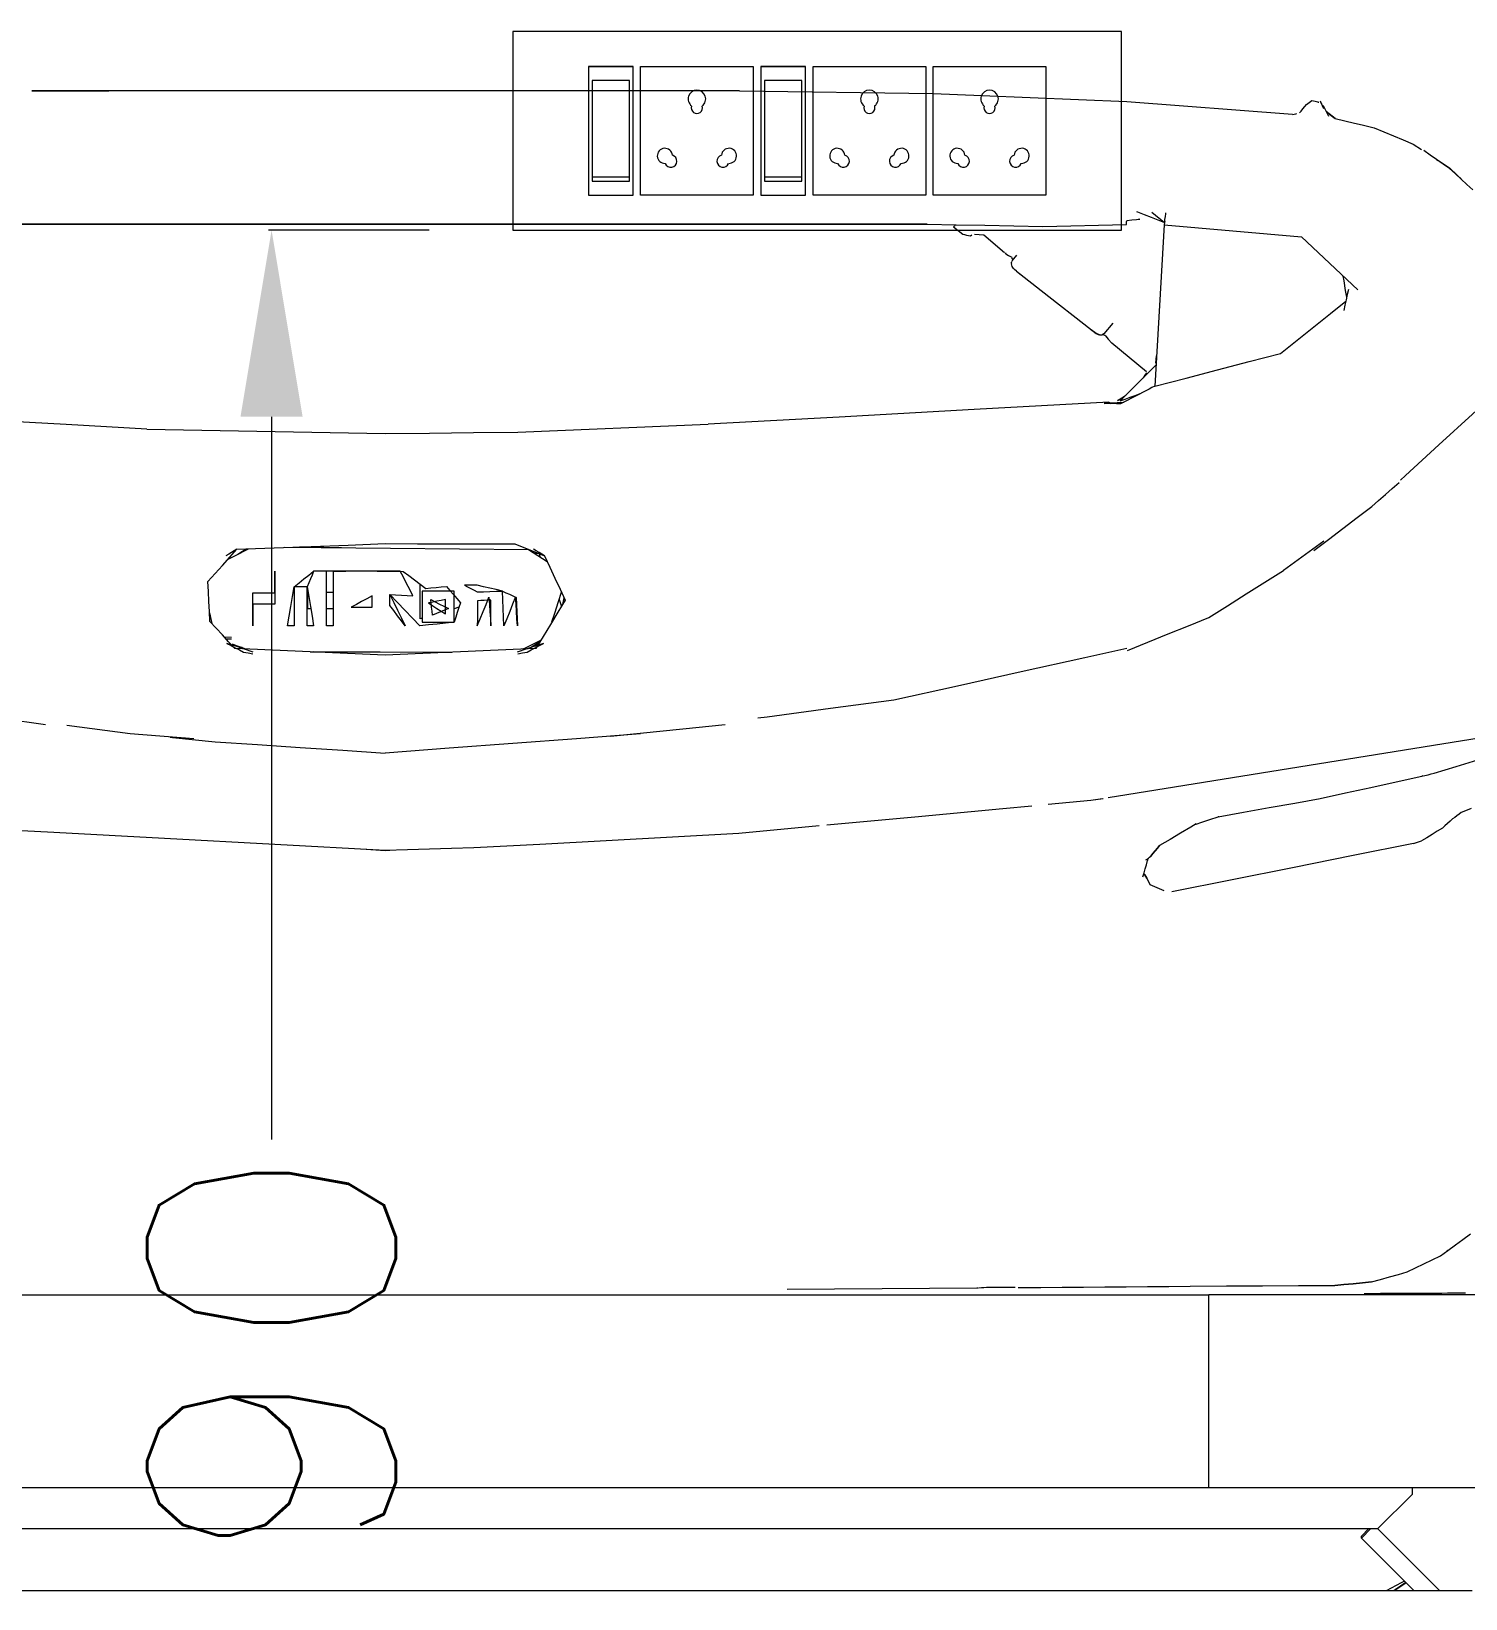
# Model space of a CAD drawing. Extents: x 3552052 to 4102982, y -707811 to -630695.
# Drawn here: x 3666106 to 3666683, y -699746 to -699116 of the extents above; entities that cross this region are included whole.
import ezdxf

# ---------------------------------------------------------------- set-up
doc = ezdxf.new("R2010")
doc.units = 0
doc.header["$LTSCALE"] = 6
doc.header["$MEASUREMENT"] = 0
doc.layers.get('Defpoints').update_dxf_attribs({"linetype": 'CONTINUOUS', "lineweight": 0})
for name, color, linetype, lineweight in [('ELE-2NOS OF 6-16 RAW POWER SOCKET', 1, 'CONTINUOUS', 0), ('ELE-3NOS 6-16A POWER SOCKET', 5, 'CONTINUOUS', 0), ('ELE-4M UPS P.SB', 3, 'CONTINUOUS', 0), ('EQP', 6, 'CONTINUOUS', 0)]:
    doc.layers.add(name, color=color, linetype=linetype, lineweight=lineweight)
doc.styles.add('ROMANS', font='romans.shx')
doc.dimstyles.new('AEPL1', dxfattribs={"dimtxt": 100, "dimasz": 75, "dimexe": 1.25, "dimexo": 50, "dimtad": 0, "dimdec": 0, "dimtxsty": 'ROMANS', "dimcen": 2.5, "dimclrd": 7, "dimclre": 7, "dimadec": 0, "dimazin": 0, "dimtfac": 1, "dimtdec": 0, "dimtmove": 0, "dimatfit": 3, "dimfxl": 1, "dimlwd": 0, "dimlwe": 0, "dimarcsym": 0})

# ---------------------------------------------------------------- blocks, each defined once
blk = doc.blocks.new('543WYH')
at = {"layer": 'ELE-2NOS OF 6-16 RAW POWER SOCKET', "color": 30, "linetype": 'ByBlock', "lineweight": 0}
for p, q in [((-123.5, -57), (-123.5, -90.8)), ((-26.5, -57), (-123.5, -57)), ((-26.5, -57), (-123.5, -57)), ((-26.5, -57), (-26.5, -90.8)), ((-26.5, -90.8), (-26.5, -57)), ((-113, -59.8), (-113, -88)), ((-37, -59.8), (-113, -59.8)), ((-109.6, -59.8), (-109.6, -88)), ((-37, -88), (-37, -59.8)), ((-123.5, -90.8), (-26.5, -90.8)), ((-113, -88), (-37, -88)), ((-123.5, -96.4), (-26.5, -96.4)), ((-123.5, -181.4), (-123.5, -96.4)), ((-26.5, -96.4), (-26.5, -181.4)), ((-26.5, -181.4), (-123.5, -181.4)), ((-123.5, -187.1), (-123.5, -220.9)), ((-26.5, -187.1), (-123.5, -187.1)), ((-26.5, -187.1), (-123.5, -187.1)), ((-26.5, -187.1), (-26.5, -220.9)), ((-26.5, -220.9), (-26.5, -187.1)), ((-113, -189.9), (-113, -218)), ((-37, -189.9), (-113, -189.9)), ((-109.6, -189.9), (-109.6, -218)), ((-37, -218), (-37, -189.9)), ((-123.5, -220.9), (-26.5, -220.9)), ((-113, -218), (-37, -218)), ((-123.5, -311.5), (-123.5, -226.5)), ((-123.5, -226.5), (-26.5, -226.5)), ((-26.5, -226.5), (-26.5, -311.5)), ((-26.5, -311.5), (-123.5, -311.5)), ((-123.5, -402.2), (-123.5, -317.1)), ((-123.5, -317.1), (-26.5, -317.1)), ((-26.5, -317.1), (-26.5, -402.2)), ((-26.5, -402.2), (-123.5, -402.2))]:
    blk.add_line(p, q, dxfattribs=at)
blk.add_lwpolyline([(-150, 0), (-150, -459.1), (0, -459.1), (0, 0)], close=True, dxfattribs=at)
for centre, radius, start, end in [((-97.9, -119.2), 4.6, 112.6838, 345.0951), ((-93.9, -114.7), 5.7, 275.2689, 182.51), ((-57.7, -138.9), 4.22, 71.4031, 288.5969), ((-51, -138.9), 6.62, 217.1584, 142.8416), ((-97.9, -158.6), 4.6, 14.9049, 247.3162), ((-93.9, -163.1), 5.7, 177.49, 84.7311), ((-97.9, -249.3), 4.6, 112.6838, 345.0951), ((-93.9, -244.8), 5.7, 275.2689, 182.51), ((-57.7, -269), 4.22, 71.4031, 288.5969), ((-51, -269), 6.62, 217.1584, 142.8416), ((-97.9, -288.7), 4.6, 14.9049, 247.3162), ((-93.9, -293.2), 5.7, 177.49, 84.7311), ((-93.9, -335.4), 5.7, 275.2689, 182.51), ((-97.9, -339.9), 4.6, 112.6838, 345.0951), ((-51, -359.7), 6.62, 217.1584, 142.8416), ((-57.7, -359.7), 4.22, 71.4031, 288.5969), ((-97.9, -379.4), 4.6, 14.9049, 247.3162), ((-93.9, -383.9), 5.7, 177.49, 84.7311)]:
    blk.add_arc(centre, radius, start, end, dxfattribs=at)
blk = doc.blocks.new('*D170')
at = {"layer": 'Defpoints', "color": 0, "linetype": 'ByBlock', "transparency": 16777216}
for p in [(3666316.22, -699195.74), (3666202.76, -700185.74), (3666316.22, -700185.74)]:
    blk.add_point(p, dxfattribs=at)
at = {"layer": 'ELE-4M UPS P.SB', "color": 7, "linetype": 'ByBlock', "lineweight": 0, "transparency": 16777216}
for p, q in [((3666266.22, -699195.74), (3666201.51, -699195.74)), ((3666202.76, -699270.74), (3666202.76, -699561.54)), ((3666202.76, -700110.74), (3666202.76, -699819.93)), ((3666266.22, -700185.74), (3666201.51, -700185.74))]:
    blk.add_line(p, q, dxfattribs=at)
at = {"layer": 'ELE-4M UPS P.SB', "color": 7, "linetype": 'ByBlock', "transparency": 16777216}
for points in [[(3666190.26, -699270.74), (3666215.26, -699270.74), (3666202.76, -699195.74)], [(3666190.26, -700110.74), (3666215.26, -700110.74), (3666202.76, -700185.74)]]:
    blk.add_solid(points, dxfattribs=at)
at = {"layer": 'ELE-4M UPS P.SB', "color": 0, "linetype": 'ByBlock', "transparency": 16777216, "insert": (3666202.76, -699690.74), "char_height": 100, "attachment_point": 5, "rotation": 90, "style": 'ROMANS'}
blk.add_mtext('990', dxfattribs=at)

msp = doc.modelspace()

# ---------------------------------------------------------------- linework, layer by layer
at = {"layer": 'EQP'}
for p, q in [((3666106.3, -699139.73), (3666137.18, -699139.77)), ((3666391.03, -699139.67), (3666469.03, -699140.7)), ((3666546.84, -699144), (3666613.59, -699149.07)), ((3666623.88, -699144.03), (3666623.88, -699144.51)), ((3666626.01, -699146.26), (3666626.04, -699145.62)), ((3666630.67, -699150.77), (3666627.16, -699148.03)), ((3666641.59, -699153.39), (3666646.43, -699154.51)), ((3666662.06, -699161.09), (3666665.48, -699163.32)), ((3666477.63, -699193.94), (3666477.84, -699193.69)), ((3666513.05, -699194.28), (3666546.72, -699193.49)), ((3666546.84, -699191.96), (3666546.81, -699192.28)), ((3666550.85, -699188.15), (3666551.22, -699188.38)), ((3666552.01, -699191.31), (3666551.42, -699191.44)), ((3666556.92, -699188.45), (3666562.06, -699192.6)), ((3666480.85, -699197.49), (3666477.21, -699194.44)), ((3666484.56, -699197.67), (3666484.05, -699198.15)), ((3666489.39, -699197.66), (3666485.56, -699197.49)), ((3666497.65, -699204.85), (3666489.39, -699197.66)), ((3666617.15, -699198.45), (3666639.82, -699219.65)), ((3666501, -699207.35), (3666500.58, -699206.89)), ((3666500.78, -699208.05), (3666502.64, -699205.8)), ((3666500.6, -699209.81), (3666500.54, -699209.27)), ((3666500.69, -699210.35), (3666500.6, -699209.81)), ((3666501.34, -699211.16), (3666500.69, -699210.35)), ((3666501.34, -699211.16), (3666501.74, -699211.58)), ((3666502.5, -699212.25), (3666501.74, -699211.58)), ((3666532.52, -699235.74), (3666532.61, -699235.65)), ((3666532.52, -699235.74), (3666533.41, -699236.33)), ((3666535.41, -699237.58), (3666535.11, -699237.55)), ((3666535.91, -699237.87), (3666535.59, -699237.74)), ((3666535.91, -699237.87), (3666537.01, -699237.76)), ((3666541.3, -699233.06), (3666537.62, -699237.37)), ((3666538.33, -699238.15), (3666539.41, -699239.6)), ((3666540.87, -699241.12), (3666539.41, -699239.6)), ((3666554.79, -699252.68), (3666540.87, -699241.12)), ((3666558.61, -699250.04), (3666544.24, -699264.42)), ((3666558.56, -699249.22), (3666558.83, -699246.31)), ((3666558.56, -699249.22), (3666558.73, -699248.05)), ((3666545.1, -699263.56), (3666543.16, -699264.16)), ((3666551.08, -699261.88), (3666550.64, -699262.34)), ((3666540.16, -699265.22), (3666545.7, -699264.83)), ((3666152.58, -699275.69), (3666248.5, -699277.51)), ((3666310.15, -699325.77), (3666308.38, -699325.72)), ((3666310.92, -699327.34), (3666310.63, -699325.97)), ((3666245.29, -699332.82), (3666219.69, -699332.83)), ((3666224.85, -699332.83), (3666219.69, -699332.83)), ((3666227.52, -699332.83), (3666232.67, -699332.83)), ((3666245.29, -699332.82), (3666232.67, -699332.83)), ((3666318.5, -699344.25), (3666319.41, -699347.09)), ((3666319.91, -699346.28), (3666320.47, -699343.56)), ((3666177.8, -699349.68), (3666178.66, -699353.87)), ((3666218.52, -699348.02), (3666217.39, -699348.02)), ((3666263.38, -699351.84), (3666262.5, -699352.1)), ((3666278.12, -699347.41), (3666276.23, -699347.98)), ((3666316.3, -699352.15), (3666316.16, -699351.53)), ((3666186.59, -699359.55), (3666183.81, -699359.45)), ((3666184.37, -699360.05), (3666186.66, -699360.15)), ((3666190.9, -699363.63), (3666189.71, -699363.57)), ((3666305.01, -699364.14), (3666304.19, -699364.11)), ((3666227.22, -699365.71), (3666219.56, -699365.27)), ((3666145.85, -699398.36), (3666120.35, -699394.97)), ((3666171.51, -699400.28), (3666145.85, -699398.36)), ((3666539.34, -699423.89), (3666698.69, -699398.27)), ((3666665.93, -699415.25), (3666665.54, -699415.37)), ((3666515.26, -699426.61), (3666532.43, -699425.01)), ((3666532.43, -699425.01), (3666537.1, -699424.26)), ((3666532.43, -699425.01), (3666537.4, -699424.26)), ((3666583.97, -699431.65), (3666583.6, -699431.73)), ((3666390.74, -699438.27), (3666423.09, -699435.24)), ((3666574.18, -699434.77), (3666574.73, -699434.59)), ((3666240.82, -699444.7), (3666248.5, -699445.18)), ((3666248.5, -699445.18), (3666250.36, -699445.06)), ((3666555.25, -699448.51), (3666555.25, -699449.3)), ((3666561.85, -699461.51), (3666556.29, -699459.02)), ((3666676.12, -699606.07), (3666675.7, -699606.4)), ((3666486.54, -699621.15), (3666487.07, -699621.13)), ((3666493.07, -699620.9), (3666494.09, -699620.86)), ((3666494.09, -699620.86), (3666495.38, -699620.88)), ((3666503.15, -699621.02), (3666503.64, -699621.03)), ((3665920.58, -699623.94), (3666579.89, -699623.94)), ((3666579.89, -699623.94), (3666579.89, -699623.82)), ((3666579.89, -699623.82), (3666689.24, -699623.82)), ((3666579.89, -699701.65), (3666579.89, -699623.94)), ((3666579.89, -699701.65), (3665920.58, -699701.65)), ((3666689.24, -699701.53), (3666579.89, -699701.53)), ((3666647.89, -699718.01), (3666661.64, -699704.26)), ((3666661.64, -699701.53), (3666661.64, -699704.26)), ((3665845.7, -699718.01), (3666647.89, -699718.01)), ((3666641.28, -699720.97), (3666644.24, -699718.01)), ((3666645.08, -699718.01), (3666641.28, -699721.81)), ((3666641.28, -699721.81), (3666641.28, -699720.97)), ((3666641.28, -699721.81), (3666662.35, -699742.88)), ((3666647.79, -699718.01), (3666672.67, -699742.88)), ((3666659.28, -699739.81), (3666654.77, -699742.88)), ((3665800.38, -699742.88), (3666685.8, -699742.88))]:
    msp.add_line(p, q, dxfattribs=at)
at = {"layer": 'EQP', "flags": 128}
for points in [[(3666391.03, -699139.67), (3666319.6, -699139.73), (3666248.5, -699139.73), (3666177.4, -699139.73), (3666106.3, -699139.73)], [(3666469.03, -699140.7), (3666488.49, -699141.52), (3666507.94, -699142.35), (3666527.39, -699143.18), (3666546.84, -699144)], [(3666619.23, -699145.19), (3666619.76, -699144.77), (3666620.28, -699144.35), (3666620.81, -699143.92), (3666621.33, -699143.5)], [(3666621.33, -699143.57), (3666621.97, -699143.68), (3666622.61, -699143.8), (3666623.24, -699143.91), (3666623.88, -699144.03)], [(3666624.68, -699143.72), (3666625.01, -699144.47), (3666625.35, -699145.21), (3666625.68, -699145.96), (3666626.02, -699146.71)], [(3666613.5, -699149.14), (3666614.19, -699149.02), (3666614.88, -699148.9), (3666615.33, -699148.83)], [(3666613.5, -699149.14), (3666613.52, -699149.12), (3666613.54, -699149.1), (3666613.57, -699149.08), (3666613.59, -699149.07)], [(3666616.4, -699148.49), (3666617, -699147.78), (3666617.74, -699146.89), (3666618.49, -699146.01), (3666619.24, -699145.12)], [(3666619.24, -699145.12), (3666619.24, -699145.13), (3666619.24, -699145.14), (3666619.25, -699145.15), (3666619.25, -699145.15)], [(3666628.12, -699149.96), (3666627.6, -699148.92), (3666627.08, -699147.88), (3666626.56, -699146.83), (3666626.04, -699145.79)], [(3666627.46, -699148.28), (3666628.53, -699149.14), (3666629.6, -699150), (3666630.68, -699150.86)], [(3666630.67, -699150.84), (3666630.67, -699150.82), (3666630.67, -699150.8), (3666630.67, -699150.77)], [(3666630.68, -699150.86), (3666634.61, -699151.77), (3666638.55, -699152.68), (3666641.59, -699153.39)], [(3666646.43, -699154.51), (3666650.34, -699156.15), (3666654.24, -699157.8), (3666658.15, -699159.44), (3666662.06, -699161.09)], [(3666676.74, -699170.92), (3666674.14, -699169.11), (3666671.54, -699167.31), (3666668.94, -699165.5), (3666666.34, -699163.69)], [(3666671.54, -699167.27), (3666673.06, -699168.26), (3666676.73, -699170.65)], [(3666676.73, -699170.65), (3666679.95, -699173.72), (3666681.41, -699175.12)], [(3666686.08, -699179.44), (3666683.75, -699177.31), (3666681.41, -699175.18), (3666679.08, -699173.05), (3666676.74, -699170.92)], [(3666466.53, -699193.24), (3666355.64, -699193.24), (3666244.75, -699193.24), (3666133.87, -699193.24), (3666022.98, -699193.24)], [(3666022.98, -699193.24), (3666133.87, -699193.24), (3666244.75, -699193.24), (3666355.64, -699193.24), (3666466.53, -699193.24)], [(3666466.53, -699193.24), (3666478.16, -699193.5), (3666489.79, -699193.76), (3666501.42, -699194.02), (3666513.05, -699194.28)], [(3666477.78, -699193.76), (3666477.64, -699193.93), (3666477.5, -699194.1), (3666477.35, -699194.27), (3666477.21, -699194.44)], [(3666546.72, -699193.49), (3666546.78, -699192.62), (3666546.81, -699192.28)], [(3666552.08, -699191.36), (3666550.85, -699191.5), (3666548.84, -699191.73), (3666546.84, -699191.96)], [(3666551.22, -699188.38), (3666553.93, -699189.43), (3666556.64, -699190.49), (3666559.35, -699191.55), (3666562.06, -699192.6)], [(3666561.98, -699193.58), (3666561.01, -699209.81), (3666560.04, -699226.03), (3666559.07, -699242.26), (3666558.11, -699258.49)], [(3666562.13, -699192.19), (3666562.08, -699192.65), (3666561.98, -699193.58)], [(3666561.98, -699193.58), (3666575.77, -699194.8), (3666589.56, -699196.01), (3666603.35, -699197.23), (3666617.15, -699198.45)], [(3666562.13, -699192.19), (3666562.23, -699191.44), (3666562.4, -699190.27), (3666562.57, -699189.1), (3666562.63, -699188.74)], [(3666484.05, -699198.15), (3666483.25, -699197.98), (3666482.45, -699197.82), (3666481.65, -699197.65), (3666480.85, -699197.49)], [(3666497.88, -699204.86), (3666498.24, -699205.2), (3666498.6, -699205.54)], [(3666498.6, -699205.54), (3666499.33, -699205.93), (3666500.07, -699206.33), (3666500.56, -699206.59)], [(3666500.43, -699208.79), (3666500.52, -699208.6), (3666500.6, -699208.42), (3666500.69, -699208.23)], [(3666500.64, -699209.3), (3666500.53, -699209.04), (3666500.43, -699208.79)], [(3666502.5, -699212.25), (3666510.51, -699218.49), (3666518.53, -699224.74), (3666526.54, -699230.98), (3666534.56, -699237.23)], [(3666503.95, -699213.4), (3666503.59, -699213.11), (3666503.23, -699212.83), (3666502.86, -699212.54), (3666502.5, -699212.25)], [(3666635.35, -699222.63), (3666634.92, -699219.99), (3666634.29, -699216.14), (3666633.97, -699214.18)], [(3666636.05, -699219.51), (3666635.57, -699221.62), (3666635.1, -699223.74), (3666634.62, -699225.86), (3666634.15, -699227.98)], [(3666608.75, -699245.26), (3666615.45, -699239.9), (3666622.15, -699234.55), (3666628.84, -699229.19), (3666634.97, -699224.3)], [(3666534.56, -699237.23), (3666534.05, -699236.86), (3666533.54, -699236.49), (3666533.03, -699236.11), (3666532.52, -699235.74)], [(3666534.56, -699237.23), (3666534.82, -699237.36), (3666535.07, -699237.48), (3666535.33, -699237.61), (3666535.59, -699237.74)], [(3666535.11, -699237.55), (3666534.98, -699237.47), (3666534.84, -699237.39), (3666534.7, -699237.31), (3666534.56, -699237.23)], [(3666537.62, -699237.37), (3666537.47, -699237.46), (3666537.31, -699237.56), (3666537.16, -699237.66), (3666537.01, -699237.76)], [(3666537.1, -699237.73), (3666537.19, -699237.7), (3666537.28, -699237.68), (3666537.37, -699237.65)], [(3666538.87, -699238.58), (3666538, -699238.06), (3666537.13, -699237.54)], [(3666537.37, -699237.65), (3666537.44, -699237.58), (3666537.5, -699237.51)], [(3666558.11, -699258.49), (3666570.77, -699255.18), (3666583.43, -699251.87), (3666596.09, -699248.56), (3666608.75, -699245.26)], [(3666553.54, -699255.11), (3666554.59, -699253.62), (3666554.94, -699253.12)], [(3666699.56, -699257.33), (3666686.03, -699269.7), (3666672.49, -699282.08), (3666658.96, -699294.45), (3666657.03, -699296.22)], [(3666543.16, -699264.16), (3666544.9, -699263.11), (3666546.51, -699262.14)], [(3666544.24, -699264.42), (3666546.25, -699263.67), (3666548.26, -699262.92), (3666550.27, -699262.18), (3666552.28, -699261.43)], [(3666553.76, -699260.76), (3666551.41, -699261.95), (3666549.07, -699263.13), (3666546.72, -699264.31), (3666544.37, -699265.5)], [(3666558.11, -699258.49), (3666557.02, -699259.06), (3666555.93, -699259.62), (3666554.85, -699260.19), (3666553.76, -699260.76)], [(3666152.58, -699275.69), (3666120.17, -699273.9), (3666065.88, -699270.89), (3666011.6, -699267.89), (3665958.37, -699264.95)], [(3666539.69, -699264.89), (3666485.41, -699267.89), (3666431.12, -699270.89), (3666378.4, -699273.81)], [(3666537.77, -699265.49), (3666538.25, -699265.34), (3666538.73, -699265.19), (3666539.21, -699265.04), (3666539.69, -699264.89)], [(3666544.37, -699265.5), (3666542.72, -699265.5), (3666541.07, -699265.49), (3666539.42, -699265.49), (3666537.77, -699265.49)], [(3666539.69, -699264.89), (3666540.16, -699265.19), (3666540.63, -699265.49)], [(3666248.5, -699277.51), (3666266.27, -699277.32), (3666284.04, -699277.13), (3666301.8, -699276.94), (3666378.4, -699273.81)], [(3666645.43, -699306.83), (3666648.19, -699304.44), (3666650.96, -699302.05), (3666653.72, -699299.66), (3666656.48, -699297.27)], [(3666622.17, -699324.62), (3666627.99, -699320.18), (3666633.8, -699315.73), (3666639.61, -699311.28), (3666645.43, -699306.83)], [(3666177.15, -699337.09), (3666180.06, -699333.82), (3666182.98, -699330.56), (3666185.9, -699327.29), (3666188.81, -699324.03)], [(3666188.81, -699324.03), (3666187.71, -699324.71), (3666186.61, -699325.4), (3666185.51, -699326.08), (3666184.42, -699326.77)], [(3666193.37, -699323.98), (3666192.03, -699324.66), (3666189.13, -699326.13), (3666186.23, -699327.61), (3666185.11, -699328.18)], [(3666188.81, -699324.03), (3666203.74, -699323.47), (3666218.66, -699322.91), (3666233.58, -699322.35), (3666248.5, -699321.79)], [(3666192.55, -699323.98), (3666191.03, -699324.96), (3666189.13, -699326.18)], [(3666306.18, -699324.33), (3666278.37, -699324.04), (3666250.56, -699323.76), (3666222.74, -699323.47), (3666207.82, -699323.32)], [(3666230.95, -699323.55), (3666223.74, -699323.35), (3666214.07, -699323.08)], [(3666248.5, -699321.79), (3666261.54, -699321.82), (3666274.59, -699321.84), (3666287.63, -699321.87), (3666300.67, -699321.9)], [(3666300.67, -699321.9), (3666303.65, -699323.12), (3666306.63, -699324.33), (3666309.61, -699325.55), (3666312.59, -699326.77)], [(3666313.67, -699329.08), (3666311.8, -699327.89), (3666309.92, -699326.7), (3666308.05, -699325.52), (3666306.18, -699324.33)], [(3666312.59, -699326.77), (3666311.49, -699326.08), (3666310.39, -699325.4), (3666309.29, -699324.71), (3666308.19, -699324.03)], [(3666626.17, -699320.83), (3666618.79, -699326.19), (3666609.91, -699332.65)], [(3666204.05, -699332.83), (3666204.05, -699336.16), (3666204.05, -699339.48), (3666204.05, -699342.81), (3666204.05, -699346.13)], [(3666204.05, -699341.65), (3666204.05, -699339.44), (3666204.05, -699337.24), (3666204.05, -699335.03), (3666204.05, -699332.83)], [(3666211.87, -699339.18), (3666213.83, -699337.59), (3666215.78, -699336), (3666217.74, -699334.42), (3666219.69, -699332.83)], [(3666219.69, -699332.83), (3666219.03, -699334.42), (3666218.36, -699336), (3666217.69, -699337.59), (3666217.02, -699339.18)], [(3666224.85, -699354.9), (3666224.85, -699349.39), (3666224.85, -699343.87), (3666224.85, -699338.35), (3666224.85, -699332.83)], [(3666227.52, -699332.83), (3666227.52, -699338.35), (3666227.52, -699343.87), (3666227.52, -699349.39), (3666227.52, -699354.9)], [(3666254.51, -699332.82), (3666252.21, -699332.82), (3666249.9, -699332.82), (3666247.6, -699332.82), (3666245.29, -699332.82)], [(3666245.29, -699332.82), (3666247.91, -699332.85), (3666250.53, -699332.88), (3666253.15, -699332.92), (3666255.77, -699332.95)], [(3666259.61, -699342.79), (3666258.33, -699340.29), (3666257.06, -699337.8), (3666255.79, -699335.31), (3666254.51, -699332.82)], [(3666255.77, -699332.95), (3666258.03, -699334.66), (3666260.3, -699336.38), (3666262.56, -699338.1), (3666264.83, -699339.81)], [(3666312.59, -699326.77), (3666314.68, -699331.22), (3666316.77, -699335.68), (3666318.86, -699340.14), (3666320.95, -699344.59)], [(3666579.87, -699351.46), (3666587.38, -699346.76), (3666594.89, -699342.05), (3666602.4, -699337.35), (3666609.91, -699332.65)], [(3666177.97, -699353.13), (3666177.77, -699349.12), (3666177.56, -699345.11), (3666177.35, -699341.1), (3666177.15, -699337.09)], [(3666209.2, -699354.9), (3666209.87, -699350.97), (3666210.54, -699347.04), (3666211.21, -699343.11), (3666211.87, -699339.18)], [(3666217.02, -699339.18), (3666215.74, -699339.18), (3666214.45, -699339.18), (3666213.16, -699339.18), (3666211.87, -699339.18)], [(3666211.87, -699339.18), (3666211.87, -699343.11), (3666211.87, -699347.04), (3666211.87, -699350.97), (3666211.87, -699354.9)], [(3666217.02, -699339.18), (3666217.69, -699343.11), (3666218.36, -699347.04), (3666219.03, -699350.97), (3666219.69, -699354.9)], [(3666217.02, -699354.9), (3666217.02, -699350.97), (3666217.02, -699347.04), (3666217.02, -699343.11), (3666217.02, -699339.18)], [(3666262.5, -699352.1), (3666262.5, -699348.4), (3666262.5, -699344.7), (3666262.5, -699340.99), (3666262.5, -699338.3)], [(3666264.83, -699339.81), (3666266.9, -699339.61), (3666268.98, -699339.4), (3666271.06, -699339.2), (3666273.13, -699339)], [(3666273.13, -699339), (3666274.53, -699340.64), (3666275.92, -699342.28), (3666277.32, -699343.92), (3666278.72, -699345.56)], [(3666280.36, -699338.53), (3666281.65, -699339.2), (3666282.95, -699339.88), (3666284.25, -699340.56), (3666285.55, -699341.24)], [(3666285.55, -699338.53), (3666284.25, -699338.53), (3666282.95, -699338.53), (3666281.65, -699338.53), (3666280.36, -699338.53)], [(3666295.69, -699340.9), (3666293.15, -699340.3), (3666290.62, -699339.71), (3666288.08, -699339.12), (3666285.55, -699338.53)], [(3666195.28, -699354.9), (3666195.28, -699351.59), (3666195.28, -699348.28), (3666195.28, -699344.96), (3666195.28, -699341.65)], [(3666195.28, -699341.65), (3666197.48, -699341.65), (3666199.67, -699341.65), (3666201.86, -699341.65), (3666204.05, -699341.65)], [(3666217.39, -699348.02), (3666217.39, -699346.36), (3666217.39, -699344.7), (3666217.39, -699343.03), (3666217.39, -699341.37)], [(3666224.85, -699341.37), (3666226.85, -699341.37), (3666227.52, -699341.37)], [(3666243.23, -699342.86), (3666241.11, -699343.98), (3666238.99, -699345.1), (3666236.87, -699346.22), (3666234.75, -699347.34)], [(3666243.23, -699347.34), (3666243.23, -699346.22), (3666243.23, -699345.1), (3666243.23, -699343.98), (3666243.23, -699342.86)], [(3666250.35, -699346.7), (3666250.35, -699345.6), (3666250.35, -699344.51), (3666250.35, -699343.42), (3666250.35, -699342.32)], [(3666250.35, -699342.32), (3666251.9, -699345.47), (3666253.46, -699348.61), (3666255.01, -699351.76), (3666256.56, -699354.9)], [(3666262.46, -699354.9), (3666259.44, -699351.76), (3666256.41, -699348.61), (3666253.38, -699345.47), (3666250.35, -699342.32)], [(3666250.35, -699342.32), (3666252.67, -699342.44), (3666254.98, -699342.55), (3666257.29, -699342.67), (3666259.61, -699342.79)], [(3666263.38, -699340.95), (3666263.38, -699344.05), (3666263.38, -699347.16), (3666263.38, -699350.26), (3666263.38, -699353.36)], [(3666276.21, -699340.95), (3666273, -699340.95), (3666269.79, -699340.95), (3666266.58, -699340.95), (3666263.38, -699340.95)], [(3666272.76, -699344.29), (3666271.04, -699344.63), (3666269.32, -699344.98), (3666267.61, -699345.32), (3666265.89, -699345.66)], [(3666266.83, -699344.29), (3666268.6, -699345.19), (3666270.37, -699346.09), (3666272.14, -699346.99), (3666273.92, -699347.9)], [(3666267.5, -699350.55), (3666267.33, -699348.99), (3666267.16, -699347.42), (3666266.99, -699345.85), (3666266.83, -699344.29)], [(3666272.76, -699350.03), (3666272.76, -699348.59), (3666272.76, -699347.16), (3666272.76, -699345.72), (3666272.76, -699344.29)], [(3666276.21, -699353.36), (3666276.21, -699350.26), (3666276.21, -699347.16), (3666276.21, -699344.05), (3666276.21, -699340.95)], [(3666278.72, -699345.56), (3666278.09, -699347.51), (3666277.46, -699349.46), (3666276.84, -699351.41), (3666276.21, -699353.36)], [(3666285.55, -699341.24), (3666288.08, -699341.15), (3666290.62, -699341.07), (3666293.15, -699340.98), (3666295.69, -699340.9)], [(3666285.55, -699354.9), (3666286.72, -699352.02), (3666287.88, -699349.14), (3666289.05, -699346.26), (3666290.21, -699343.38)], [(3666285.61, -699344.75), (3666285.59, -699347.29), (3666285.58, -699349.83), (3666285.56, -699352.37), (3666285.55, -699354.9)], [(3666290.96, -699344.53), (3666289.62, -699344.58), (3666288.28, -699344.64), (3666286.94, -699344.69), (3666285.61, -699344.75)], [(3666290.21, -699343.38), (3666290.41, -699346.26), (3666290.61, -699349.14), (3666290.81, -699352.02), (3666291.01, -699354.9)], [(3666291.01, -699354.9), (3666291, -699352.31), (3666290.99, -699349.72), (3666290.97, -699347.12), (3666290.96, -699344.53)], [(3666296.21, -699354.9), (3666296.08, -699351.4), (3666295.95, -699347.9), (3666295.82, -699344.4), (3666295.69, -699340.9)], [(3666295.69, -699340.9), (3666297.06, -699341.54), (3666298.43, -699342.18), (3666299.8, -699342.82), (3666301.18, -699343.46)], [(3666300.93, -699343.24), (3666299.75, -699346.16), (3666298.57, -699349.07), (3666297.39, -699351.99), (3666296.21, -699354.9)], [(3666301.67, -699354.9), (3666301.48, -699351.99), (3666301.3, -699349.07), (3666301.12, -699346.16), (3666300.93, -699343.24)], [(3666301.18, -699343.46), (3666301.3, -699346.32), (3666301.42, -699349.18), (3666301.54, -699352.04), (3666301.67, -699354.9)], [(3666320.95, -699344.59), (3666317.97, -699349.43), (3666314.99, -699354.28), (3666312.01, -699359.12), (3666309.03, -699363.96)], [(3666315.59, -699353.29), (3666316.72, -699349.79), (3666318.24, -699345.05), (3666319.43, -699341.35)], [(3666204.05, -699346.13), (3666201.86, -699346.13), (3666199.67, -699346.13), (3666197.48, -699346.13), (3666195.28, -699346.13)], [(3666195.28, -699346.13), (3666195.28, -699348.33), (3666195.28, -699350.52), (3666195.28, -699352.71), (3666195.28, -699354.9)], [(3666227.52, -699348.02), (3666226.85, -699348.02), (3666224.85, -699348.02)], [(3666234.75, -699347.34), (3666236.87, -699347.34), (3666238.99, -699347.34), (3666241.11, -699347.34), (3666243.23, -699347.34)], [(3666256.56, -699354.9), (3666255.01, -699352.85), (3666253.46, -699350.8), (3666251.9, -699348.75), (3666250.35, -699346.7)], [(3666265.89, -699345.66), (3666267.61, -699346.75), (3666269.32, -699347.84), (3666271.04, -699348.94), (3666272.76, -699350.03)], [(3666273.92, -699347.9), (3666272.31, -699348.56), (3666270.71, -699349.22), (3666269.1, -699349.89), (3666267.5, -699350.55)], [(3666547.13, -699364.79), (3666555.32, -699361.46), (3666563.5, -699358.13), (3666571.69, -699354.8), (3666579.87, -699351.46)], [(3666187.97, -699363.96), (3666185.47, -699361.25), (3666182.97, -699358.54), (3666180.47, -699355.84), (3666177.97, -699353.13)], [(3666211.87, -699354.9), (3666211.21, -699354.9), (3666210.54, -699354.9), (3666209.87, -699354.9), (3666209.2, -699354.9)], [(3666219.69, -699354.9), (3666219.03, -699354.9), (3666218.36, -699354.9), (3666217.69, -699354.9), (3666217.02, -699354.9)], [(3666227.52, -699354.9), (3666226.85, -699354.9), (3666226.18, -699354.9), (3666225.51, -699354.9), (3666224.85, -699354.9)], [(3666276.21, -699353.36), (3666272.77, -699353.75), (3666269.34, -699354.13), (3666265.9, -699354.52), (3666262.46, -699354.9)], [(3666263.38, -699353.36), (3666266.58, -699353.36), (3666269.79, -699353.36), (3666273, -699353.36), (3666276.21, -699353.36)], [(3666195.41, -699365.49), (3666191.88, -699364.3), (3666188.34, -699363.1), (3666184.8, -699361.91)], [(3666184.8, -699361.91), (3666186.46, -699362.8), (3666188.13, -699363.69), (3666189.79, -699364.57), (3666191.46, -699365.46)], [(3666186.86, -699362.06), (3666188.88, -699362.84), (3666190.9, -699363.62), (3666192.25, -699364.15)], [(3666248.5, -699366.66), (3666233.37, -699365.98), (3666218.24, -699365.31), (3666203.11, -699364.63), (3666187.97, -699363.96)], [(3666309.03, -699363.96), (3666293.9, -699364.63), (3666278.77, -699365.31), (3666263.63, -699365.98), (3666248.5, -699366.66)], [(3666312.21, -699361.91), (3666308.67, -699363.1), (3666305.13, -699364.3), (3666301.59, -699365.49)], [(3666304.05, -699364.18), (3666304.97, -699363.71), (3666307.87, -699362.24), (3666310.77, -699360.76), (3666310.93, -699360.68)], [(3666305.55, -699365.46), (3666307.21, -699364.57), (3666308.88, -699363.69), (3666310.54, -699362.8), (3666312.21, -699361.91)], [(3666310.63, -699361.36), (3666309.92, -699361.81), (3666308.05, -699362.99), (3666306.99, -699363.67)], [(3666308.82, -699363.08), (3666309.17, -699362.8), (3666310.28, -699361.93)], [(3666546.88, -699363.95), (3666529.94, -699367.71), (3666504.34, -699373.4), (3666478.74, -699379.09), (3666453.14, -699384.78)], [(3666191.46, -699365.46), (3666193.33, -699365.77), (3666195.21, -699366.07)], [(3666218.24, -699365.27), (3666220.71, -699365.28), (3666246.49, -699365.36), (3666272.27, -699365.45), (3666275.27, -699365.46)], [(3666301.8, -699366.07), (3666303.67, -699365.77), (3666305.55, -699365.46)], [(3666043.86, -699384.78), (3666060.83, -699387.22), (3666077.8, -699389.66), (3666094.78, -699392.1), (3666111.75, -699394.54)], [(3666453.14, -699384.78), (3666427.65, -699388.18), (3666402.15, -699391.57), (3666398.46, -699392.06)], [(3666339.08, -699399.27), (3666351.12, -699398.04), (3666368.19, -699396.29), (3666385.26, -699394.54)], [(3666162, -699399.68), (3666162.95, -699399.78), (3666180.02, -699401.53)], [(3666180.02, -699401.53), (3666197.14, -699402.66), (3666214.26, -699403.79), (3666231.38, -699404.92), (3666248.5, -699406.05)], [(3666351.16, -699398.36), (3666325.49, -699400.28), (3666299.83, -699402.21), (3666274.17, -699404.13), (3666248.5, -699406.05)], [(3666670.62, -699414.13), (3666679.38, -699411.47), (3666688.14, -699408.81), (3666696.9, -699406.15), (3666705.66, -699403.49)], [(3666665.54, -699415.37), (3666666.81, -699415.06), (3666668.08, -699414.75), (3666669.35, -699414.44), (3666670.62, -699414.13)], [(3666624.71, -699424.28), (3666634.91, -699422.06), (3666645.12, -699419.83), (3666655.33, -699417.6), (3666665.54, -699415.37)], [(3666426.2, -699434.95), (3666461.59, -699431.64), (3666497.01, -699428.32), (3666508.62, -699427.24)], [(3666583.6, -699431.73), (3666593.87, -699429.87), (3666604.15, -699428), (3666614.43, -699426.14), (3666624.71, -699424.28)], [(3666574.74, -699434.59), (3666577.01, -699433.85), (3666580.3, -699432.79), (3666583.6, -699431.73)], [(3666677.95, -699432.52), (3666676.93, -699433.44), (3666675.91, -699434.36), (3666674.89, -699435.28), (3666673.86, -699436.2)], [(3666681.48, -699430), (3666680.59, -699430.63), (3666679.71, -699431.26), (3666678.83, -699431.89), (3666677.95, -699432.52)], [(3666685.48, -699428.33), (3666684.48, -699428.74), (3666683.48, -699429.16), (3666682.48, -699429.58), (3666681.48, -699430)], [(3666070.74, -699435.52), (3666115.18, -699437.92), (3666159.62, -699440.32), (3666204.06, -699442.72), (3666248.5, -699445.12)], [(3666284.1, -699444.07), (3666310.76, -699442.62), (3666337.42, -699441.17), (3666364.08, -699439.72), (3666390.74, -699438.27)], [(3666574.78, -699434.56), (3666572.62, -699435.84), (3666568.44, -699438.31), (3666564.27, -699440.78), (3666560.09, -699443.25)], [(3666673.86, -699436.2), (3666671.77, -699437.49), (3666669.69, -699438.79), (3666667.6, -699440.08), (3666665.51, -699441.37)], [(3666248.5, -699445.12), (3666257.4, -699444.85), (3666266.3, -699444.59), (3666275.2, -699444.33), (3666284.1, -699444.07)], [(3666556.53, -699447.53), (3666557.42, -699446.46), (3666558.31, -699445.39), (3666559.2, -699444.32), (3666560.09, -699443.25)], [(3666560.09, -699443.25), (3666559.2, -699444.32), (3666558.31, -699445.39), (3666557.42, -699446.46), (3666556.53, -699447.53)], [(3666662.24, -699442.43), (3666637.92, -699447.29), (3666613.6, -699452.15), (3666589.28, -699457.01), (3666564.96, -699461.87)], [(3666662.24, -699442.43), (3666663.06, -699442.16), (3666663.87, -699441.9), (3666664.69, -699441.64), (3666665.51, -699441.37)], [(3666553.33, -699455.87), (3666553.81, -699454.22), (3666554.29, -699452.58), (3666554.77, -699450.94), (3666555.25, -699449.3)], [(3666554.57, -699449.02), (3666555.06, -699448.65), (3666555.55, -699448.28), (3666556.04, -699447.9), (3666556.53, -699447.53)], [(3666556.29, -699459.02), (3666555.59, -699457.69), (3666554.89, -699456.36), (3666554.19, -699455.04), (3666554, -699454.69)], [(3666554, -699454.69), (3666554.19, -699455.04), (3666554.89, -699456.36), (3666555.59, -699457.69), (3666556.29, -699459.02)], [(3666673.11, -699608.26), (3666676.12, -699606.06), (3666679.13, -699603.86), (3666682.14, -699601.66), (3666685.15, -699599.46)], [(3666659.74, -699614.75), (3666663.08, -699613.13), (3666666.42, -699611.51), (3666669.76, -699609.89), (3666673.11, -699608.26)], [(3666645.38, -699618.77), (3666648.97, -699617.77), (3666652.56, -699616.76), (3666656.15, -699615.76), (3666659.74, -699614.75)], [(3666410.26, -699621.62), (3666429.33, -699621.5), (3666448.4, -699621.38), (3666467.47, -699621.26), (3666486.54, -699621.15)], [(3666491.53, -699621.01), (3666490.48, -699621.07), (3666489.42, -699621.12), (3666488.36, -699621.18), (3666487.31, -699621.23)], [(3666499.19, -699620.96), (3666497.27, -699620.97), (3666495.36, -699620.98), (3666493.45, -699621), (3666491.53, -699621.01)], [(3666501.97, -699620.97), (3666501.51, -699620.97), (3666500.35, -699620.96), (3666499.19, -699620.96)], [(3666503.64, -699621.03), (3666512.24, -699620.96), (3666520.84, -699620.9), (3666529.44, -699620.83), (3666538.04, -699620.77)], [(3666538.04, -699620.77), (3666546.64, -699620.69), (3666555.23, -699620.62), (3666563.83, -699620.55), (3666572.43, -699620.48)], [(3666572.43, -699620.48), (3666586.96, -699620.4), (3666601.49, -699620.33), (3666616.02, -699620.25), (3666630.56, -699620.17)], [(3666645.38, -699618.77), (3666641.67, -699619.12), (3666637.97, -699619.47), (3666634.26, -699619.82), (3666630.56, -699620.17)], [(3666630.56, -699620.17), (3666634.26, -699619.82), (3666637.97, -699619.47), (3666641.67, -699619.12), (3666645.38, -699618.77)], [(3666651.43, -699742.88), (3666657.48, -699739.69), (3666658.43, -699739.18)], [(3666659.19, -699739.72), (3666654.92, -699742.55), (3666654.41, -699742.88)]]:
    msp.add_lwpolyline(points, dxfattribs=at)
at = {"layer": 'EQP'}
msp.add_ellipse((3666634.24, -699622.89), major_axis=(55, 0), ratio=0.008727, start_param=4.86236, end_param=5.809577, dxfattribs=at)

# ---------------------------------------------------------------- block references
at = {"layer": 'ELE-3NOS 6-16A POWER SOCKET', "color": 254, "linetype": 'ByBlock', "true_color": 0xdebad0, "xscale": 0.5333333333333333, "yscale": 0.5333333333333333, "zscale": 0.5333333333333333, "rotation": 90}
msp.add_blockref('543WYH', (3666299.83, -699115.74), dxfattribs=at)

# ---------------------------------------------------------------- dimensions: what is measured, and where the dimension line sits
at = {"layer": 'ELE-4M UPS P.SB', "color": 0, "linetype": 'ByBlock'}
dim = msp.add_linear_dim(base=(3666202.76, -700185.74), p1=(3666316.22, -699195.74), p2=(3666316.22, -700185.74), angle=90, dimstyle='AEPL1', dxfattribs=at)
dim.commit()
dim.dimension.update_dxf_attribs({"geometry": '*D170', "text_midpoint": (3666202.76, -699690.74)})

doc.saveas('drawing.dxf')
